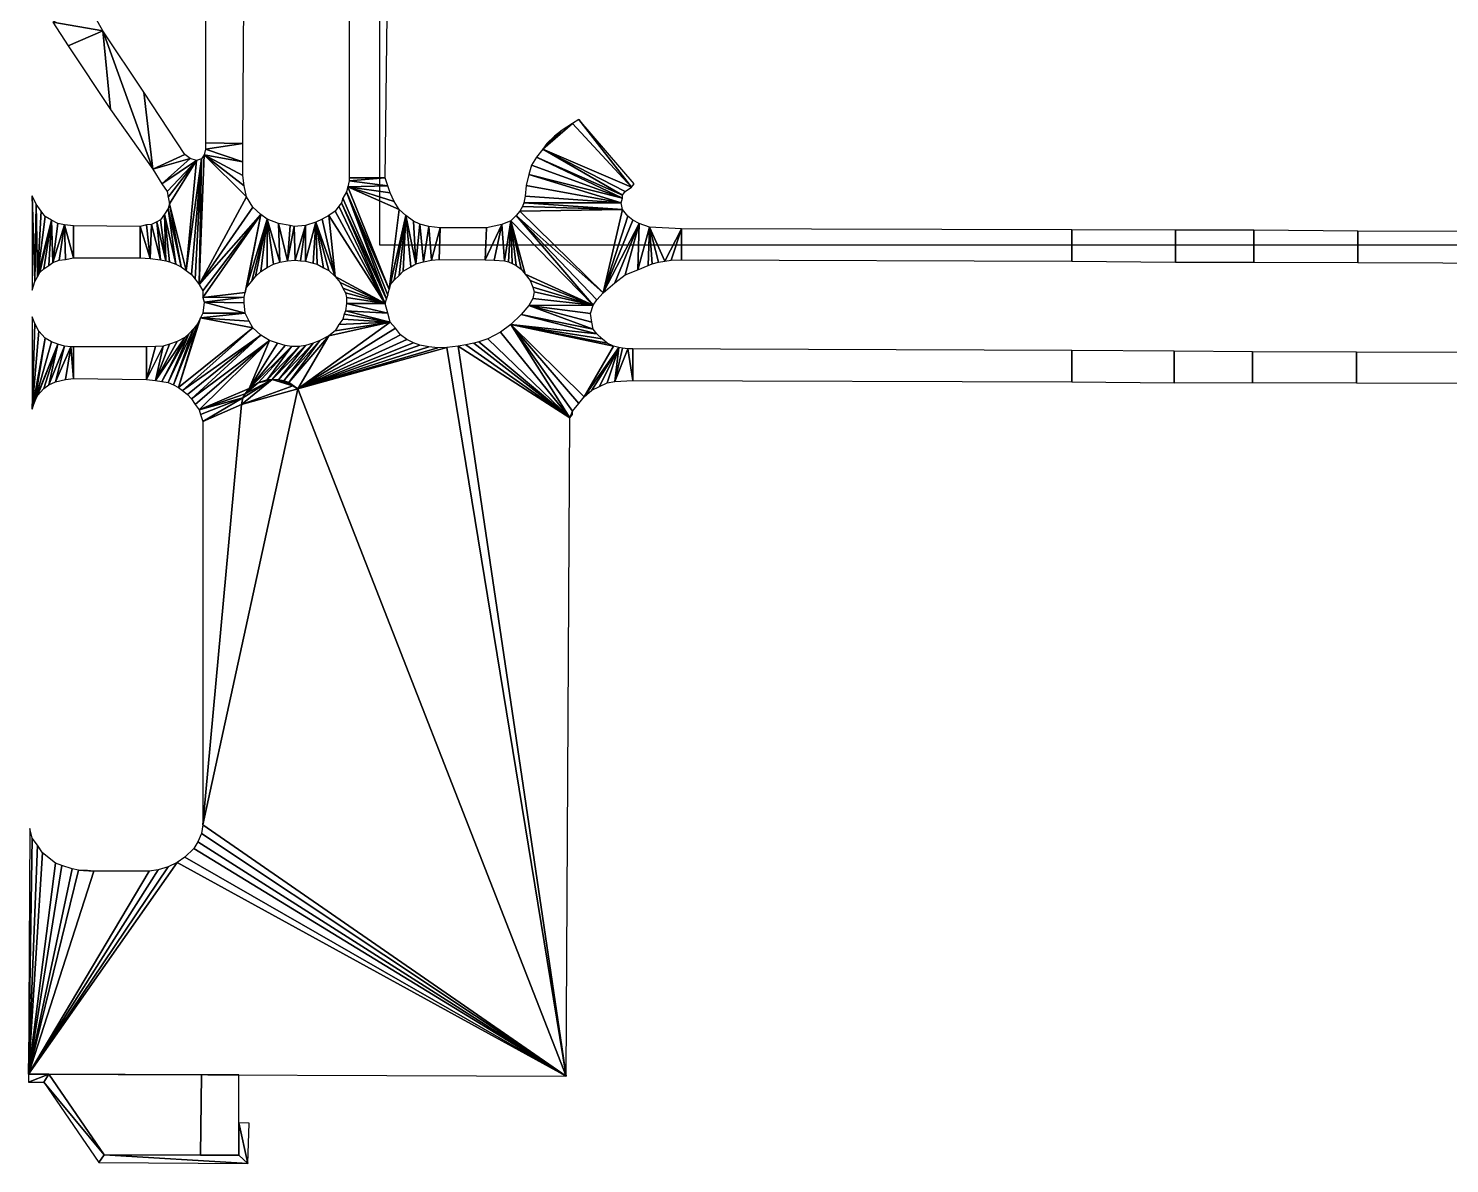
# Model space of a CAD drawing. Extents: x -35426928 to -35396732, y 11996534 to 12011444.
# Drawn here: x -35415124 to -35410694, y 11997718 to 12001258 of the extents above; entities that cross this region are included whole.
import ezdxf

# ---------------------------------------------------------------- set-up
doc = ezdxf.new("R2010")
doc.units = 0

msp = doc.modelspace()

# ---------------------------------------------------------------- linework, layer by layer
at = {"layer": 'mg_to_dxf', "color": 52}
for points in [[(-35408760.1, 12008976.7), (-35414029.9, 12008976.7), (-35414029.9, 12000583), (-35408760.1, 12000583)], [(-35414456, 12000899), (-35414452, 12001488), (-35414572, 12001488), (-35414572, 12000901)], [(-35414012, 12000792), (-35414004, 12001469), (-35414124, 12001470), (-35414124, 12000792)], [(-35415048, 12001277), (-35415048, 12001277), (-35414892, 12001250), (-35414936, 12001328)], [(-35415048, 12001277), (-35415048, 12001277), (-35415000, 12001203), (-35414892, 12001250)], [(-35414868, 12001005), (-35414868, 12001005), (-35414892, 12001250), (-35415000, 12001203)], [(-35414736, 12000819), (-35414736, 12000819), (-35414764, 12001059), (-35414892, 12001250)], [(-35414736, 12000819), (-35414736, 12000819), (-35414892, 12001250), (-35414868, 12001005)], [(-35414636, 12000864), (-35414636, 12000864), (-35414764, 12001059), (-35414736, 12000819)], [(-35413520, 12000881), (-35413520, 12000881), (-35413244, 12000763), (-35413428, 12000961)], [(-35413460, 12000940), (-35413460, 12000940), (-35413520, 12000881), (-35413428, 12000961)], [(-35413428, 12000961), (-35413428, 12000961), (-35413244, 12000763), (-35413408, 12000973)], [(-35413408, 12000973), (-35413408, 12000973), (-35413244, 12000763), (-35413236, 12000773)], [(-35413484, 12000922), (-35413484, 12000922), (-35413520, 12000881), (-35413460, 12000940)], [(-35413508, 12000899), (-35413508, 12000899), (-35413520, 12000881), (-35413484, 12000922)], [(-35414576, 12000863), (-35414576, 12000863), (-35414456, 12000841), (-35414572, 12000881)], [(-35414572, 12000881), (-35414572, 12000881), (-35414456, 12000899), (-35414572, 12000901)], [(-35414456, 12000841), (-35414456, 12000841), (-35414456, 12000899), (-35414572, 12000881)], [(-35413520, 12000881), (-35413520, 12000881), (-35413540, 12000856), (-35413272, 12000738)], [(-35413264, 12000749), (-35413264, 12000749), (-35413520, 12000881), (-35413272, 12000738)], [(-35413264, 12000749), (-35413264, 12000749), (-35413244, 12000763), (-35413520, 12000881)], [(-35414620, 12000852), (-35414620, 12000852), (-35414636, 12000864), (-35414736, 12000819)], [(-35414620, 12000852), (-35414620, 12000852), (-35414736, 12000819), (-35414708, 12000773)], [(-35414600, 12000846), (-35414600, 12000846), (-35414620, 12000852), (-35414708, 12000773)], [(-35414600, 12000846), (-35414600, 12000846), (-35414708, 12000773), (-35414692, 12000749)], [(-35414600, 12000846), (-35414600, 12000846), (-35414692, 12000749), (-35414688, 12000731)], [(-35414684, 12000711), (-35414684, 12000711), (-35414600, 12000846), (-35414688, 12000731)], [(-35414684, 12000711), (-35414684, 12000711), (-35414632, 12000503), (-35414600, 12000846)], [(-35414584, 12000851), (-35414584, 12000851), (-35414632, 12000503), (-35414616, 12000490)], [(-35414632, 12000503), (-35414632, 12000503), (-35414584, 12000851), (-35414600, 12000846)], [(-35414616, 12000490), (-35414616, 12000490), (-35414604, 12000476), (-35414584, 12000851)], [(-35414604, 12000476), (-35414604, 12000476), (-35414592, 12000459), (-35414584, 12000851)], [(-35414584, 12000851), (-35414584, 12000851), (-35414592, 12000459), (-35414576, 12000863)], [(-35414576, 12000863), (-35414576, 12000863), (-35414592, 12000459), (-35414444, 12000732)], [(-35414576, 12000863), (-35414576, 12000863), (-35414456, 12000799), (-35414456, 12000841)], [(-35414576, 12000863), (-35414576, 12000863), (-35414452, 12000767), (-35414456, 12000799)], [(-35414576, 12000863), (-35414576, 12000863), (-35414444, 12000732), (-35414452, 12000767)], [(-35413556, 12000831), (-35413556, 12000831), (-35413564, 12000802), (-35413272, 12000728)], [(-35413272, 12000728), (-35413272, 12000728), (-35413540, 12000856), (-35413556, 12000831)], [(-35413272, 12000738), (-35413272, 12000738), (-35413540, 12000856), (-35413272, 12000728)], [(-35414128, 12000764), (-35414128, 12000764), (-35414004, 12000767), (-35414124, 12000782)], [(-35414124, 12000782), (-35414124, 12000782), (-35414012, 12000792), (-35414124, 12000792)], [(-35414004, 12000767), (-35414004, 12000767), (-35414012, 12000792), (-35414124, 12000782)], [(-35413276, 12000714), (-35413276, 12000714), (-35413564, 12000802), (-35413572, 12000768)], [(-35413276, 12000714), (-35413276, 12000714), (-35413272, 12000728), (-35413564, 12000802)], [(-35414008, 12000413), (-35414008, 12000413), (-35414132, 12000748), (-35414144, 12000728)], [(-35414132, 12000748), (-35414132, 12000748), (-35414000, 12000443), (-35414128, 12000764)], [(-35414008, 12000413), (-35414008, 12000413), (-35414004, 12000426), (-35414132, 12000748)], [(-35414004, 12000426), (-35414004, 12000426), (-35414000, 12000443), (-35414132, 12000748)], [(-35414128, 12000764), (-35414128, 12000764), (-35413996, 12000745), (-35414004, 12000767)], [(-35414128, 12000764), (-35414128, 12000764), (-35414000, 12000443), (-35413968, 12000693)], [(-35414128, 12000764), (-35414128, 12000764), (-35413984, 12000718), (-35413996, 12000745)], [(-35414128, 12000764), (-35414128, 12000764), (-35413968, 12000693), (-35413984, 12000718)], [(-35413276, 12000714), (-35413276, 12000714), (-35413572, 12000768), (-35413576, 12000734)], [(-35415104, 12000468), (-35415104, 12000468), (-35415112, 12000736), (-35415112, 12000441)], [(-35415100, 12000710), (-35415100, 12000710), (-35415112, 12000736), (-35415104, 12000468)], [(-35415100, 12000710), (-35415100, 12000710), (-35415104, 12000468), (-35415096, 12000483)], [(-35415100, 12000710), (-35415100, 12000710), (-35415096, 12000483), (-35415084, 12000688)], [(-35414700, 12000678), (-35414700, 12000678), (-35414664, 12000522), (-35414688, 12000696)], [(-35414688, 12000696), (-35414688, 12000696), (-35414648, 12000514), (-35414684, 12000711)], [(-35414664, 12000522), (-35414664, 12000522), (-35414648, 12000514), (-35414688, 12000696)], [(-35414648, 12000514), (-35414648, 12000514), (-35414632, 12000503), (-35414684, 12000711)], [(-35414444, 12000732), (-35414444, 12000732), (-35414592, 12000459), (-35414424, 12000700)], [(-35414592, 12000459), (-35414592, 12000459), (-35414400, 12000677), (-35414424, 12000700)], [(-35414012, 12000400), (-35414012, 12000400), (-35414156, 12000703), (-35414168, 12000688)], [(-35414012, 12000400), (-35414012, 12000400), (-35414148, 12000714), (-35414156, 12000703)], [(-35414008, 12000413), (-35414008, 12000413), (-35414144, 12000728), (-35414148, 12000714)], [(-35414012, 12000400), (-35414012, 12000400), (-35414008, 12000413), (-35414148, 12000714)], [(-35413968, 12000693), (-35413968, 12000693), (-35414000, 12000443), (-35413948, 12000674)], [(-35413592, 12000688), (-35413592, 12000688), (-35413272, 12000693), (-35413584, 12000702)], [(-35413592, 12000688), (-35413592, 12000688), (-35413332, 12000433), (-35413272, 12000693)], [(-35413272, 12000693), (-35413272, 12000693), (-35413580, 12000714), (-35413584, 12000702)], [(-35413576, 12000734), (-35413576, 12000734), (-35413580, 12000714), (-35413276, 12000714)], [(-35413272, 12000693), (-35413272, 12000693), (-35413276, 12000714), (-35413580, 12000714)], [(-35413272, 12000693), (-35413272, 12000693), (-35413332, 12000433), (-35413256, 12000672)], [(-35415096, 12000483), (-35415096, 12000483), (-35415072, 12000671), (-35415084, 12000688)], [(-35415096, 12000483), (-35415096, 12000483), (-35415052, 12000660), (-35415072, 12000671)], [(-35415096, 12000483), (-35415096, 12000483), (-35415088, 12000496), (-35415052, 12000660)], [(-35415088, 12000496), (-35415088, 12000496), (-35415076, 12000508), (-35415052, 12000660)], [(-35415076, 12000508), (-35415076, 12000508), (-35415060, 12000518), (-35415052, 12000660)], [(-35415052, 12000660), (-35415052, 12000660), (-35415060, 12000518), (-35415048, 12000528)], [(-35415052, 12000660), (-35415052, 12000660), (-35415048, 12000528), (-35415032, 12000649)], [(-35415048, 12000528), (-35415048, 12000528), (-35415012, 12000645), (-35415032, 12000649)], [(-35414740, 12000646), (-35414740, 12000646), (-35414712, 12000536), (-35414724, 12000654)], [(-35414724, 12000654), (-35414724, 12000654), (-35414696, 12000533), (-35414712, 12000661)], [(-35414712, 12000536), (-35414712, 12000536), (-35414696, 12000533), (-35414724, 12000654)], [(-35414696, 12000533), (-35414696, 12000533), (-35414700, 12000678), (-35414712, 12000661)], [(-35414696, 12000533), (-35414696, 12000533), (-35414684, 12000530), (-35414700, 12000678)], [(-35414684, 12000530), (-35414684, 12000530), (-35414664, 12000522), (-35414700, 12000678)], [(-35414592, 12000459), (-35414592, 12000459), (-35414580, 12000439), (-35414400, 12000677)], [(-35414580, 12000439), (-35414580, 12000439), (-35414580, 12000419), (-35414400, 12000677)], [(-35414580, 12000419), (-35414580, 12000419), (-35414448, 12000434), (-35414400, 12000677)], [(-35414448, 12000434), (-35414448, 12000434), (-35414444, 12000450), (-35414400, 12000677)], [(-35414444, 12000450), (-35414444, 12000450), (-35414380, 12000663), (-35414400, 12000677)], [(-35414444, 12000450), (-35414444, 12000450), (-35414428, 12000469), (-35414380, 12000663)], [(-35414428, 12000469), (-35414428, 12000469), (-35414416, 12000484), (-35414380, 12000663)], [(-35414416, 12000484), (-35414416, 12000484), (-35414400, 12000500), (-35414380, 12000663)], [(-35414400, 12000500), (-35414400, 12000500), (-35414380, 12000512), (-35414380, 12000663)], [(-35414380, 12000512), (-35414380, 12000512), (-35414360, 12000522), (-35414380, 12000663)], [(-35414360, 12000522), (-35414360, 12000522), (-35414340, 12000529), (-35414380, 12000663)], [(-35414340, 12000529), (-35414340, 12000529), (-35414344, 12000649), (-35414380, 12000663)], [(-35414340, 12000529), (-35414340, 12000529), (-35414316, 12000533), (-35414344, 12000649)], [(-35414344, 12000649), (-35414344, 12000649), (-35414316, 12000533), (-35414308, 12000643)], [(-35414228, 12000653), (-35414228, 12000653), (-35414260, 12000532), (-35414236, 12000526)], [(-35414228, 12000653), (-35414228, 12000653), (-35414260, 12000643), (-35414260, 12000532)], [(-35414228, 12000653), (-35414228, 12000653), (-35414236, 12000526), (-35414224, 12000522)], [(-35414168, 12000484), (-35414168, 12000484), (-35414208, 12000663), (-35414228, 12000653)], [(-35414168, 12000484), (-35414168, 12000484), (-35414228, 12000653), (-35414188, 12000503)], [(-35414228, 12000653), (-35414228, 12000653), (-35414224, 12000522), (-35414204, 12000511)], [(-35414228, 12000653), (-35414228, 12000653), (-35414204, 12000511), (-35414188, 12000503)], [(-35414168, 12000484), (-35414168, 12000484), (-35414188, 12000674), (-35414208, 12000663)], [(-35414012, 12000400), (-35414012, 12000400), (-35414168, 12000688), (-35414188, 12000674)], [(-35414012, 12000400), (-35414012, 12000400), (-35414188, 12000674), (-35414168, 12000484)], [(-35414000, 12000443), (-35414000, 12000443), (-35413996, 12000458), (-35413948, 12000674)], [(-35413996, 12000458), (-35413996, 12000458), (-35413984, 12000473), (-35413948, 12000674)], [(-35413984, 12000473), (-35413984, 12000473), (-35413968, 12000487), (-35413948, 12000674)], [(-35413968, 12000487), (-35413968, 12000487), (-35413956, 12000501), (-35413948, 12000674)], [(-35413956, 12000501), (-35413956, 12000501), (-35413932, 12000514), (-35413948, 12000674)], [(-35413948, 12000674), (-35413948, 12000674), (-35413932, 12000514), (-35413916, 12000523)], [(-35413948, 12000674), (-35413948, 12000674), (-35413916, 12000523), (-35413924, 12000657)], [(-35413916, 12000523), (-35413916, 12000523), (-35413904, 12000647), (-35413924, 12000657)], [(-35413620, 12000658), (-35413620, 12000658), (-35413648, 12000646), (-35413640, 12000533)], [(-35413620, 12000658), (-35413620, 12000658), (-35413640, 12000533), (-35413628, 12000530)], [(-35413620, 12000658), (-35413620, 12000658), (-35413628, 12000530), (-35413616, 12000525)], [(-35413364, 12000395), (-35413364, 12000395), (-35413604, 12000674), (-35413620, 12000658)], [(-35413364, 12000395), (-35413364, 12000395), (-35413620, 12000658), (-35413576, 12000491)], [(-35413576, 12000491), (-35413576, 12000491), (-35413620, 12000658), (-35413588, 12000507)], [(-35413604, 12000518), (-35413604, 12000518), (-35413620, 12000658), (-35413616, 12000525)], [(-35413588, 12000507), (-35413588, 12000507), (-35413620, 12000658), (-35413604, 12000518)], [(-35413604, 12000674), (-35413604, 12000674), (-35413332, 12000433), (-35413592, 12000688)], [(-35413364, 12000395), (-35413364, 12000395), (-35413352, 12000411), (-35413604, 12000674)], [(-35413352, 12000411), (-35413352, 12000411), (-35413332, 12000433), (-35413604, 12000674)], [(-35413256, 12000672), (-35413256, 12000672), (-35413332, 12000433), (-35413240, 12000660)], [(-35413332, 12000433), (-35413332, 12000433), (-35413220, 12000649), (-35413240, 12000660)], [(-35413332, 12000433), (-35413332, 12000433), (-35413296, 12000464), (-35413220, 12000649)], [(-35413296, 12000464), (-35413296, 12000464), (-35413264, 12000489), (-35413220, 12000649)], [(-35413264, 12000489), (-35413264, 12000489), (-35413224, 12000505), (-35413220, 12000649)], [(-35413224, 12000505), (-35413224, 12000505), (-35413188, 12000638), (-35413220, 12000649)], [(-35415048, 12000528), (-35415048, 12000528), (-35415028, 12000535), (-35415012, 12000645)], [(-35415028, 12000535), (-35415028, 12000535), (-35415008, 12000537), (-35415012, 12000645)], [(-35415012, 12000645), (-35415012, 12000645), (-35415008, 12000537), (-35414984, 12000542)], [(-35415012, 12000645), (-35415012, 12000645), (-35414984, 12000542), (-35414984, 12000642)], [(-35414776, 12000640), (-35414984, 12000642), (-35414984, 12000542), (-35414776, 12000542)], [(-35414744, 12000540), (-35414744, 12000540), (-35414756, 12000645), (-35414776, 12000640)], [(-35414744, 12000540), (-35414744, 12000540), (-35414776, 12000640), (-35414776, 12000542)], [(-35414740, 12000646), (-35414740, 12000646), (-35414756, 12000645), (-35414744, 12000540)], [(-35414740, 12000646), (-35414740, 12000646), (-35414744, 12000540), (-35414712, 12000536)], [(-35414316, 12000533), (-35414316, 12000533), (-35414296, 12000640), (-35414308, 12000643)], [(-35414316, 12000533), (-35414316, 12000533), (-35414292, 12000535), (-35414296, 12000640)], [(-35414260, 12000643), (-35414260, 12000643), (-35414296, 12000640), (-35414292, 12000535)], [(-35414260, 12000643), (-35414260, 12000643), (-35414292, 12000535), (-35414276, 12000533)], [(-35414260, 12000532), (-35414260, 12000532), (-35414260, 12000643), (-35414276, 12000533)], [(-35413916, 12000523), (-35413916, 12000523), (-35413892, 12000530), (-35413904, 12000647)], [(-35413892, 12000530), (-35413892, 12000530), (-35413876, 12000640), (-35413904, 12000647)], [(-35413892, 12000530), (-35413892, 12000530), (-35413868, 12000535), (-35413876, 12000640)], [(-35413868, 12000535), (-35413868, 12000535), (-35413840, 12000636), (-35413876, 12000640)], [(-35413868, 12000535), (-35413868, 12000535), (-35413844, 12000537), (-35413840, 12000636)], [(-35413696, 12000636), (-35413840, 12000636), (-35413844, 12000537), (-35413700, 12000536)], [(-35413648, 12000646), (-35413648, 12000646), (-35413696, 12000636), (-35413700, 12000536)], [(-35413648, 12000646), (-35413648, 12000646), (-35413700, 12000536), (-35413672, 12000535)], [(-35413640, 12000533), (-35413640, 12000533), (-35413648, 12000646), (-35413672, 12000535)], [(-35413224, 12000505), (-35413224, 12000505), (-35413192, 12000518), (-35413188, 12000638)], [(-35413180, 12000523), (-35413180, 12000523), (-35413188, 12000638), (-35413192, 12000518)], [(-35413088, 12000633), (-35413088, 12000633), (-35413188, 12000638), (-35413140, 12000532)], [(-35413140, 12000532), (-35413140, 12000532), (-35413188, 12000638), (-35413160, 12000529)], [(-35413160, 12000529), (-35413160, 12000529), (-35413188, 12000638), (-35413180, 12000523)], [(-35413120, 12000535), (-35413120, 12000535), (-35413088, 12000633), (-35413140, 12000532)], [(-35413120, 12000535), (-35413120, 12000535), (-35413088, 12000536), (-35413088, 12000633)], [(-35411872, 12000629), (-35413088, 12000633), (-35413088, 12000536), (-35411872, 12000532)], [(-35411548, 12000628), (-35411872, 12000629), (-35411872, 12000532), (-35411548, 12000529)], [(-35411304, 12000628), (-35411548, 12000628), (-35411548, 12000529), (-35411304, 12000529)], [(-35410980, 12000625), (-35411304, 12000628), (-35411304, 12000529), (-35410980, 12000528)], [(-35410980, 12000625), (-35410980, 12000528), (-35409920, 12000523), (-35409920, 12000622)], [(-35414012, 12000400), (-35414012, 12000400), (-35414168, 12000484), (-35414152, 12000465)], [(-35413364, 12000395), (-35413364, 12000395), (-35413576, 12000491), (-35413560, 12000472)], [(-35413364, 12000395), (-35413364, 12000395), (-35413560, 12000472), (-35413552, 12000451)], [(-35414448, 12000434), (-35414448, 12000434), (-35414580, 12000419), (-35414452, 12000420)], [(-35414012, 12000400), (-35414012, 12000400), (-35414152, 12000465), (-35414144, 12000448)], [(-35414012, 12000400), (-35414012, 12000400), (-35414144, 12000448), (-35414136, 12000433)], [(-35414132, 12000418), (-35414132, 12000418), (-35414012, 12000400), (-35414136, 12000433)], [(-35413364, 12000395), (-35413364, 12000395), (-35413552, 12000451), (-35413548, 12000436)], [(-35413552, 12000415), (-35413552, 12000415), (-35413364, 12000395), (-35413548, 12000436)], [(-35414452, 12000420), (-35414452, 12000420), (-35414580, 12000419), (-35414576, 12000404)], [(-35414448, 12000370), (-35414448, 12000370), (-35414576, 12000404), (-35414580, 12000370)], [(-35414452, 12000420), (-35414452, 12000420), (-35414576, 12000404), (-35414452, 12000402)], [(-35414448, 12000370), (-35414448, 12000370), (-35414452, 12000402), (-35414576, 12000404)], [(-35414004, 12000370), (-35414004, 12000370), (-35414132, 12000400), (-35414136, 12000377)], [(-35414132, 12000418), (-35414132, 12000418), (-35414132, 12000400), (-35414012, 12000400)], [(-35414004, 12000370), (-35414004, 12000370), (-35414012, 12000400), (-35414132, 12000400)], [(-35413564, 12000394), (-35413564, 12000394), (-35413588, 12000365), (-35413364, 12000320)], [(-35413552, 12000415), (-35413552, 12000415), (-35413564, 12000394), (-35413364, 12000395)], [(-35413372, 12000369), (-35413372, 12000369), (-35413364, 12000395), (-35413564, 12000394)], [(-35413372, 12000369), (-35413372, 12000369), (-35413564, 12000394), (-35413368, 12000342)], [(-35413564, 12000394), (-35413564, 12000394), (-35413364, 12000320), (-35413368, 12000342)], [(-35415104, 12000337), (-35415104, 12000337), (-35415112, 12000358), (-35415112, 12000070)], [(-35414596, 12000337), (-35414596, 12000337), (-35414656, 12000138), (-35414588, 12000355)], [(-35414656, 12000138), (-35414656, 12000138), (-35414424, 12000324), (-35414588, 12000355)], [(-35414588, 12000355), (-35414588, 12000355), (-35414436, 12000345), (-35414448, 12000370)], [(-35414588, 12000355), (-35414588, 12000355), (-35414448, 12000370), (-35414580, 12000370)], [(-35414588, 12000355), (-35414588, 12000355), (-35414424, 12000324), (-35414436, 12000345)], [(-35414284, 12000134), (-35413980, 12000323), (-35413996, 12000342)], [(-35414188, 12000299), (-35414284, 12000134), (-35413996, 12000342)], [(-35414188, 12000299), (-35413996, 12000342), (-35414168, 12000315)], [(-35414168, 12000315), (-35414168, 12000315), (-35413996, 12000342), (-35414156, 12000334)], [(-35414156, 12000334), (-35414156, 12000334), (-35413996, 12000342), (-35414144, 12000351)], [(-35413996, 12000342), (-35413996, 12000342), (-35414140, 12000366), (-35414144, 12000351)], [(-35413996, 12000342), (-35413996, 12000342), (-35414136, 12000377), (-35414140, 12000366)], [(-35413996, 12000342), (-35413996, 12000342), (-35414004, 12000370), (-35414136, 12000377)], [(-35413588, 12000365), (-35413588, 12000365), (-35413620, 12000334), (-35413352, 12000305)], [(-35413364, 12000320), (-35413364, 12000320), (-35413588, 12000365), (-35413352, 12000305)], [(-35415112, 12000070), (-35415112, 12000070), (-35415092, 12000313), (-35415104, 12000337)], [(-35415112, 12000070), (-35415112, 12000070), (-35415072, 12000292), (-35415092, 12000313)], [(-35414636, 12000294), (-35414636, 12000294), (-35414708, 12000157), (-35414624, 12000305)], [(-35414708, 12000157), (-35414708, 12000157), (-35414688, 12000153), (-35414624, 12000305)], [(-35414624, 12000305), (-35414624, 12000305), (-35414688, 12000153), (-35414608, 12000322)], [(-35414688, 12000153), (-35414688, 12000153), (-35414672, 12000146), (-35414608, 12000322)], [(-35414608, 12000322), (-35414608, 12000322), (-35414672, 12000146), (-35414596, 12000337)], [(-35414672, 12000146), (-35414672, 12000146), (-35414656, 12000138), (-35414596, 12000337)], [(-35414656, 12000138), (-35414656, 12000138), (-35414644, 12000128), (-35414424, 12000324)], [(-35414644, 12000128), (-35414644, 12000128), (-35414400, 12000301), (-35414424, 12000324)], [(-35414644, 12000128), (-35414644, 12000128), (-35414628, 12000116), (-35414400, 12000301)], [(-35414616, 12000103), (-35414400, 12000301), (-35414628, 12000116)], [(-35414372, 12000284), (-35414400, 12000301), (-35414616, 12000103)], [(-35414312, 12000153), (-35414284, 12000134), (-35414188, 12000299)], [(-35414216, 12000284), (-35414312, 12000153), (-35414188, 12000299)], [(-35413964, 12000302), (-35413980, 12000323), (-35414284, 12000134)], [(-35414284, 12000134), (-35413944, 12000288), (-35413964, 12000302)], [(-35413692, 12000290), (-35413436, 12000043), (-35413652, 12000310)], [(-35413652, 12000310), (-35413436, 12000043), (-35413620, 12000334)], [(-35413300, 12000267), (-35413300, 12000267), (-35413320, 12000276), (-35413620, 12000334)], [(-35413620, 12000334), (-35413620, 12000334), (-35413408, 12000088), (-35413392, 12000109)], [(-35413620, 12000334), (-35413620, 12000334), (-35413436, 12000043), (-35413428, 12000064)], [(-35413620, 12000334), (-35413620, 12000334), (-35413392, 12000109), (-35413300, 12000267)], [(-35413408, 12000088), (-35413408, 12000088), (-35413620, 12000334), (-35413428, 12000064)], [(-35413336, 12000290), (-35413620, 12000334), (-35413320, 12000276)], [(-35413352, 12000305), (-35413352, 12000305), (-35413620, 12000334), (-35413336, 12000290)], [(-35415104, 12000095), (-35415104, 12000095), (-35415072, 12000292), (-35415112, 12000070)], [(-35415104, 12000095), (-35415104, 12000095), (-35415052, 12000280), (-35415072, 12000292)], [(-35415104, 12000095), (-35415104, 12000095), (-35415032, 12000273), (-35415052, 12000280)], [(-35415104, 12000095), (-35415104, 12000095), (-35415096, 12000113), (-35415032, 12000273)], [(-35415096, 12000113), (-35415096, 12000113), (-35415076, 12000135), (-35415032, 12000273)], [(-35415076, 12000135), (-35415076, 12000135), (-35415060, 12000146), (-35415032, 12000273)], [(-35415060, 12000146), (-35415060, 12000146), (-35415012, 12000267), (-35415032, 12000273)], [(-35415060, 12000146), (-35415060, 12000146), (-35415040, 12000156), (-35415012, 12000267)], [(-35415040, 12000156), (-35415040, 12000156), (-35414992, 12000265), (-35415012, 12000267)], [(-35415040, 12000156), (-35415040, 12000156), (-35415008, 12000163), (-35414992, 12000265)], [(-35415008, 12000163), (-35415008, 12000163), (-35414984, 12000166), (-35414992, 12000265)], [(-35414992, 12000265), (-35414992, 12000265), (-35414984, 12000166), (-35414984, 12000265)], [(-35414984, 12000166), (-35414756, 12000163), (-35414756, 12000265), (-35414984, 12000265)], [(-35414728, 12000266), (-35414728, 12000266), (-35414756, 12000163), (-35414704, 12000267)], [(-35414756, 12000163), (-35414756, 12000163), (-35414728, 12000160), (-35414704, 12000267)], [(-35414728, 12000266), (-35414728, 12000266), (-35414756, 12000265), (-35414756, 12000163)], [(-35414660, 12000281), (-35414660, 12000281), (-35414728, 12000160), (-35414636, 12000294)], [(-35414728, 12000160), (-35414728, 12000160), (-35414708, 12000157), (-35414636, 12000294)], [(-35414684, 12000273), (-35414684, 12000273), (-35414728, 12000160), (-35414660, 12000281)], [(-35414704, 12000267), (-35414704, 12000267), (-35414728, 12000160), (-35414684, 12000273)], [(-35414604, 12000085), (-35414372, 12000284), (-35414616, 12000103)], [(-35414592, 12000068), (-35414372, 12000284), (-35414604, 12000085)], [(-35414592, 12000068), (-35414436, 12000135), (-35414372, 12000284)], [(-35414372, 12000284), (-35414436, 12000135), (-35414348, 12000276)], [(-35414436, 12000135), (-35414324, 12000269), (-35414348, 12000276)], [(-35414436, 12000135), (-35414304, 12000266), (-35414324, 12000269)], [(-35414436, 12000135), (-35414408, 12000152), (-35414304, 12000266)], [(-35414408, 12000152), (-35414380, 12000162), (-35414304, 12000266)], [(-35414380, 12000162), (-35414364, 12000163), (-35414280, 12000266)], [(-35414304, 12000266), (-35414380, 12000162), (-35414280, 12000266)], [(-35414364, 12000163), (-35414344, 12000162), (-35414260, 12000269)], [(-35414280, 12000266), (-35414364, 12000163), (-35414260, 12000269)], [(-35414344, 12000162), (-35414328, 12000159), (-35414236, 12000276)], [(-35414260, 12000269), (-35414344, 12000162), (-35414236, 12000276)], [(-35414328, 12000159), (-35414312, 12000153), (-35414216, 12000284)], [(-35414236, 12000276), (-35414328, 12000159), (-35414216, 12000284)], [(-35414284, 12000134), (-35413924, 12000277), (-35413944, 12000288)], [(-35414284, 12000134), (-35413904, 12000270), (-35413924, 12000277)], [(-35414284, 12000134), (-35413876, 12000265), (-35413904, 12000270)], [(-35414284, 12000134), (-35413848, 12000262), (-35413876, 12000265)], [(-35414284, 12000134), (-35413820, 12000263), (-35413848, 12000262)], [(-35414284, 12000134), (-35413448, 11997991), (-35413820, 12000263)], [(-35413820, 12000263), (-35413448, 11997991), (-35413784, 12000267)], [(-35413784, 12000267), (-35413436, 12000043), (-35413760, 12000271)], [(-35413448, 11997991), (-35413436, 12000043), (-35413784, 12000267)], [(-35413760, 12000271), (-35413436, 12000043), (-35413736, 12000276)], [(-35413736, 12000276), (-35413436, 12000043), (-35413720, 12000280)], [(-35413720, 12000280), (-35413436, 12000043), (-35413692, 12000290)], [(-35413392, 12000109), (-35413392, 12000109), (-35413284, 12000263), (-35413300, 12000267)], [(-35413392, 12000109), (-35413392, 12000109), (-35413368, 12000130), (-35413284, 12000263)], [(-35413284, 12000263), (-35413284, 12000263), (-35413368, 12000130), (-35413344, 12000141)], [(-35413284, 12000263), (-35413284, 12000263), (-35413344, 12000141), (-35413320, 12000152)], [(-35413284, 12000263), (-35413284, 12000263), (-35413320, 12000152), (-35413296, 12000157)], [(-35413284, 12000263), (-35413284, 12000263), (-35413296, 12000157), (-35413272, 12000260)], [(-35413272, 12000260), (-35413272, 12000260), (-35413296, 12000157), (-35413256, 12000258)], [(-35413296, 12000157), (-35413296, 12000157), (-35413240, 12000160), (-35413256, 12000258)], [(-35413256, 12000258), (-35413256, 12000258), (-35413240, 12000160), (-35413240, 12000258)], [(-35413240, 12000160), (-35411872, 12000156), (-35411872, 12000253), (-35413240, 12000258)], [(-35411872, 12000156), (-35411552, 12000152), (-35411552, 12000251), (-35411872, 12000253)], [(-35411552, 12000152), (-35411308, 12000153), (-35411308, 12000249), (-35411552, 12000251)], [(-35411308, 12000153), (-35410984, 12000152), (-35410984, 12000248), (-35411308, 12000249)], [(-35410984, 12000152), (-35409604, 12000148), (-35409604, 12000245), (-35410984, 12000248)], [(-35414456, 12000106), (-35414460, 12000085), (-35414364, 12000163)], [(-35414460, 12000085), (-35414300, 12000143), (-35414364, 12000163)], [(-35414456, 12000106), (-35414364, 12000163), (-35414448, 12000118)], [(-35414448, 12000118), (-35414364, 12000163), (-35414408, 12000152)], [(-35414408, 12000152), (-35414364, 12000163), (-35414380, 12000162)], [(-35414364, 12000163), (-35414300, 12000143), (-35414344, 12000162)], [(-35414344, 12000162), (-35414300, 12000143), (-35414328, 12000159)], [(-35414448, 12000118), (-35414436, 12000135), (-35414592, 12000068)], [(-35414448, 12000118), (-35414592, 12000068), (-35414456, 12000106)], [(-35414580, 11998774), (-35414284, 12000134), (-35414460, 12000085)], [(-35413448, 11997991), (-35414284, 12000134), (-35414580, 11998774)], [(-35414460, 12000085), (-35414284, 12000134), (-35414300, 12000143)], [(-35414436, 12000135), (-35414448, 12000118), (-35414408, 12000152)], [(-35414300, 12000143), (-35414312, 12000153), (-35414328, 12000159)], [(-35414312, 12000153), (-35414300, 12000143), (-35414284, 12000134)], [(-35415112, 12000070), (-35415112, 12000070), (-35415104, 12000095), (-35415112, 12000074)], [(-35414592, 12000068), (-35414588, 12000054), (-35414456, 12000106)], [(-35414456, 12000106), (-35414588, 12000054), (-35414580, 12000032)], [(-35414456, 12000106), (-35414580, 12000032), (-35414460, 12000085)], [(-35414580, 11998774), (-35414460, 12000085), (-35414580, 12000032)], [(-35413428, 12000064), (-35413428, 12000064), (-35413436, 12000043), (-35413428, 12000054)], [(-35415112, 11998733), (-35415120, 11998763), (-35415124, 11997997)], [(-35413448, 11997991), (-35414584, 11998747), (-35414596, 11998721)], [(-35413448, 11997991), (-35414580, 11998774), (-35414584, 11998747)], [(-35415124, 11997997), (-35415096, 11998711), (-35415112, 11998733)], [(-35415096, 11998711), (-35415124, 11997997), (-35415080, 11998687)], [(-35414636, 11998673), (-35413448, 11997991), (-35414608, 11998700)], [(-35413448, 11997991), (-35414596, 11998721), (-35414608, 11998700)], [(-35415124, 11997997), (-35415040, 11998655), (-35415080, 11998687)], [(-35415124, 11997997), (-35413448, 11997991), (-35414660, 11998657)], [(-35415124, 11997997), (-35414660, 11998657), (-35414688, 11998643)], [(-35415124, 11997997), (-35415020, 11998647), (-35415040, 11998655)], [(-35414660, 11998657), (-35413448, 11997991), (-35414636, 11998673)], [(-35415124, 11997997), (-35414988, 11998637), (-35415020, 11998647)], [(-35415124, 11997997), (-35414688, 11998643), (-35414720, 11998634)], [(-35415124, 11997997), (-35414968, 11998633), (-35414988, 11998637)], [(-35415124, 11997997), (-35414720, 11998634), (-35414748, 11998630)], [(-35415124, 11997997), (-35414920, 11998630), (-35414968, 11998633)], [(-35415124, 11997997), (-35414748, 11998630), (-35414920, 11998630)], [(-35414920, 11998630), (-35414940, 11998632), (-35414968, 11998633)], [(-35415060, 11997997), (-35415060, 11997997), (-35415124, 11997997), (-35415124, 11997972)], [(-35415060, 11997997), (-35415060, 11997997), (-35415124, 11997972), (-35415076, 11997972)], [(-35414888, 11997745), (-35414888, 11997745), (-35415060, 11997997), (-35415076, 11997972)], [(-35414888, 11997745), (-35414588, 11997744), (-35414584, 11997995), (-35415060, 11997997)], [(-35414468, 11997744), (-35414468, 11997995), (-35414584, 11997995), (-35414588, 11997744)], [(-35414888, 11997745), (-35414888, 11997745), (-35415076, 11997972), (-35414904, 11997721)], [(-35414440, 11997718), (-35414440, 11997718), (-35414436, 11997844), (-35414468, 11997845)], [(-35414440, 11997718), (-35414440, 11997718), (-35414468, 11997845), (-35414468, 11997744)], [(-35414888, 11997745), (-35414888, 11997745), (-35414904, 11997721), (-35414440, 11997718)], [(-35414888, 11997745), (-35414888, 11997745), (-35414440, 11997718), (-35414468, 11997744)]]:
    msp.add_3dface(points, dxfattribs=at)

doc.saveas('drawing.dxf')
